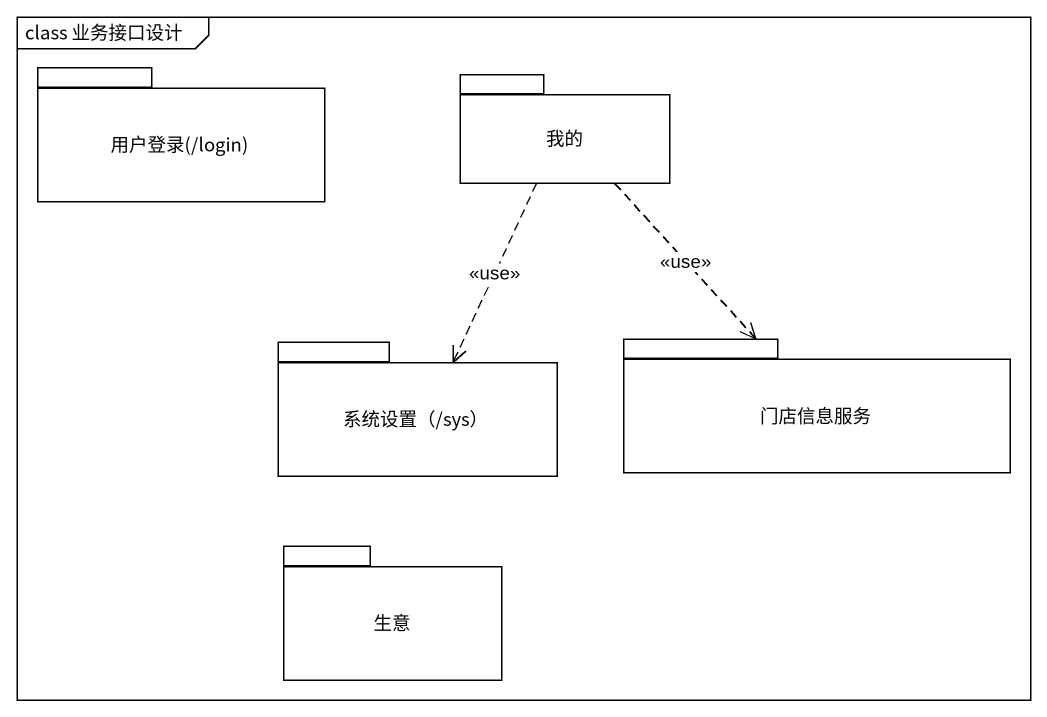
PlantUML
@startuml
mainframe class 业务接口设计
package "用户登录(/login)" as 用户登录_login {
}
package 我的 {
}
package "系统设置（/sys）" as 系统设置_sys {
}
package 门店信息服务 {
}
package 生意 {
}
我的 ..> 系统设置_sys : <<use>>
我的 ..> 门店信息服务 : <<use>>
@enduml
